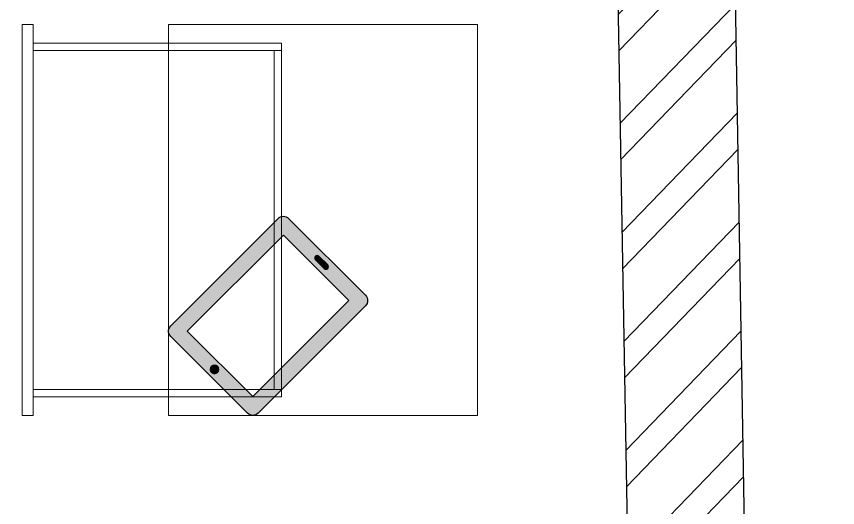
# Model space of a CAD drawing. Header units: feet. Extents: x 10328643 to 10345077, y -6275221 to -6263397.
# Drawn here: x 10343337 to 10344666, y -6265164 to -6264368 of the extents above; entities that cross this region are included whole.
import ezdxf

# ---------------------------------------------------------------- set-up
doc = ezdxf.new("R2010")
doc.units = ezdxf.units.FT
doc.header["$LTSCALE"] = 33
doc.header["$MEASUREMENT"] = 0
doc.layers.add('A-WALL', color=1, linetype='Continuous')
for name, color, linetype, lineweight in [('A-WALL HATCH', 251, 'Continuous', 0), ('LENS-FURNITURE', 13, 'Continuous', 9), ('LENS_DIMENSION', 193, 'Continuous', 0)]:
    doc.layers.add(name, color=color, linetype=linetype, lineweight=lineweight)

# ---------------------------------------------------------------- blocks, each defined once
blk = doc.blocks.new('A$Cfa4c734a')
at = {"layer": 'A-WALL HATCH'}
h = blk.add_hatch(dxfattribs=at)
h.set_pattern_fill('ANSI32', color=256, scale=333)
h.set_pattern_definition([(45, (-3677982.209785789, 5465809.630638593), (-88.29995930067012, 88.29995930067012), []), (45, (-3677923.343146354, 5465809.630638593), (-88.29995930067012, 88.29995930067012), [])])
h.paths.add_polyline_path([(-140.8002693178132, 1534.868559050374), (-140.8002693178132, 11504.88015948795), (-1337.123808131553, 11516.73587332852), (-1339.403024584055, 11286.74716670904), (-331.4525190526619, 11276.75825286563), (-326.7478757947683, 4255.226223836653), (-326.1336221406236, 4058.874749935232), (-317.1160403387621, 1535.060372652486)])
h.paths.add_polyline_path([(-4479.265048931353, 6212.593245977537), (-4479.265048931353, 11239.59324597753), (-4709.265048931352, 11239.59324597753), (-4709.265048931352, 6212.593245977537)])
h.paths.add_polyline_path([(-3159.313659571111, 11304.78270559478), (-3157.034443117678, 11534.77141221426), (-4149.265048931352, 11544.60453991312), (-4149.265048931352, 11314.59324597753)])
h.paths.add_polyline_path([(-4709.265048931352, 5790.847628092393), (-4709.265048931352, 6020.880699847825), (-8083.252623632551, 6078.099506177939), (-8083.252623632551, 5848.066434422508)])
h.paths.add_polyline_path([(-8598.25262363255, 5856.800220367499), (-8598.25262363255, 6086.83329212293), (-11735.25262363255, 6140.033071755432), (-11735.25262363255, 5910)])
h.paths.add_polyline_path([(-326.748817663566, 4255.527300314454), (-326.1337621833336, 4058.91951579431), (-326.0527735147625, 4058.919561185874), (-326.7397916074842, 4255.527255986817)])
h.paths.add_polyline_path([(-1857.462878000922, 1139.272289847024), (-1997.384313770099, 1147.6979537429), (-1999.727950536646, 917.6236868100241), (-370.2185042239725, 858.6751408837736), (-370.2185042239725, 1139.469099324196)])
at = {"layer": 'A-WALL'}
for p, q in [((-140.8002693178132, 11504.88015948795), (-140.8002693178132, 847.7685469025745)), ((-331.4525190526619, 11276.75825286563), (-326.7478757947683, 4255.226223836653))]:
    blk.add_line(p, q, dxfattribs=at)
blk = doc.blocks.new('TRIAL SET CABINET 633x500')
at = {"layer": 'LENS-FURNITURE'}
h = blk.add_hatch(color=9, dxfattribs=at)
h.dxf.hatch_style = 1
edge = h.paths.add_edge_path()
edge.add_line((-8.54246803093703, -981.9670201920668), (115.9083254579454, -857.5162267031847))
edge.add_arc((107.4230440836399, -849.030945328879), 12.00000000009463, 315, 405)
edge.add_line((115.9083254579454, -840.5456639545736), (-58.03994271345434, -666.5973957831737))
edge.add_arc((-66.52522408775982, -675.0826771574792), 12.00000000009463, 45.00000000000002, 135)
edge.add_line((-75.01050546206531, -666.5973957831737), (-199.4612989509478, -791.0481892720562))
edge.add_arc((-190.9760175766423, -799.5334706454303), 11.99999999943607, 135.0000000031442, 225.0000000031442)
edge.add_line((-199.4612989500165, -808.0187520197359), (-25.5130307786167, -981.967020191136))
edge.add_arc((-17.02774940431148, -973.4817388177615), 11.99999999943605, 224.9999999968574, 314.9999999968578)
h.paths.add_polyline_path([(-17.02774940524252, -955.0969625067663), (89.03826777357607, -849.0309453279477), (-66.52522408775982, -693.4674534666119), (-172.5912412665784, -799.5334706454305)], flags=16)
edge = h.paths.add_edge_path(flags=16)
edge.add_line((-138.2965623782947, -741.9042679787381), (-124.1544267544522, -727.7621323548956))
edge.add_arc((-121.3259996296837, -730.5905594796641), 4.000000000031514, 45.00000000000051, 134.9999999999996, ccw=False)
edge.add_arc((-121.3259996296838, -730.5905594796641), 4.000000000031584, -45.000000000000625, 44.999999999999375, ccw=False)
edge.add_line((-118.4975725049153, -733.4189866044327), (-132.6397081287578, -747.561122228275))
edge.add_arc((-135.4681352535263, -744.7326951035067), 4.000000000031524, 225.0000000000006, 314.99999999999966, ccw=False)
edge.add_arc((-135.4681352535261, -744.7326951035066), 4.000000000031665, 135.0000000000006, 225.0000000000006, ccw=False)
edge = h.paths.add_edge_path(flags=16)
edge.add_arc((44.84409394953398, -910.9027886827243), 7, 0, 360)
at = {"layer": 'LENS-FURNITURE', "lineweight": 0}
h = blk.add_hatch(dxfattribs=at)
h.set_pattern_fill('ANSI31', color=252, scale=10, angle=405)
h.set_pattern_definition([(90, (-3772352.875833935, -3684050.327587578), (-1.25, 2e-16), [])])
edge = h.paths.add_edge_path()
edge.add_line((-138.2965623782947, -741.9042679787381), (-124.1544267544522, -727.7621323548956))
edge.add_arc((-121.3259996296837, -730.5905594796641), 4.000000000031514, 45.00000000000051, 134.9999999999996, ccw=False)
edge.add_arc((-121.3259996296838, -730.5905594796641), 4.000000000031584, -45.000000000000625, 44.999999999999375, ccw=False)
edge.add_line((-118.4975725049153, -733.4189866044327), (-132.6397081287578, -747.561122228275))
edge.add_arc((-135.4681352535263, -744.7326951035067), 4.000000000031524, 225.0000000000006, 314.99999999999966, ccw=False)
edge.add_arc((-135.4681352535261, -744.7326951035066), 4.000000000031665, 135.0000000000006, 225.0000000000006, ccw=False)
edge = h.paths.add_edge_path()
edge.add_arc((44.84409394953398, -910.9027886827243), 7, 0, 360)
at = {"layer": 'LENS-FURNITURE'}
blk.add_lwpolyline([(119.4230440827086, -352.4817388160154), (119.4230440827086, -985.4817388160156), (-380.5769559172913, -985.4817388160156), (-380.5769559172913, -352.4817388160154)], close=True, dxfattribs=at)
at = {"layer": 'LENS-FURNITURE', "color": 146}
for points in [[(338.5359051078558, -352.4817388160154), (338.5359051078558, -985.4817388160156), (356.5359051078559, -985.4817388160156), (356.5359051078559, -352.4817388160154)], [(-63.4640948921442, -382.4817388160154), (-63.4640948921442, -394.4817388160154), (338.5359051078558, -394.4817388160154), (338.5359051078558, -382.4817388160154)], [(-63.4640948921442, -394.4817388160154), (-63.4640948921442, -943.4817388160153), (-51.4640948921442, -943.4817388160153), (-51.4640948921442, -394.4817388160154)], [(-63.4640948921442, -955.4817388160152), (-63.4640948921442, -943.4817388160153), (338.5359051078558, -943.4817388160153), (338.5359051078558, -955.4817388160152)]]:
    blk.add_lwpolyline(points, close=True, dxfattribs=at)
at = {"layer": 'LENS-FURNITURE', "color": 18, "lineweight": 30}
for points in [[(-8.54246803093703, -981.9670201920668), (115.9083254579454, -857.5162267031847, 0.4142135623730951), (115.9083254579454, -840.5456639545736), (-58.03994271345434, -666.5973957831737, 0.4142135623730951), (-75.01050546206531, -666.5973957831737), (-199.4612989509478, -791.0481892720562, 0.4142135623730951), (-199.4612989500165, -808.0187520197359), (-25.51303077861669, -981.967020191136, 0.4142135623730951)], [(-138.2965623782947, -741.9042679787381), (-124.1544267544522, -727.7621323548956, -0.4142135623730951), (-118.4975725049153, -727.7621323548956), (-118.4975725049153, -727.7621323548956, -0.4142135623730951), (-118.4975725049153, -733.4189866044327), (-132.6397081287578, -747.561122228275, -0.4142135623730951), (-138.2965623782947, -747.561122228275), (-138.2965623782947, -747.561122228275, -0.4142135623730951)]]:
    blk.add_lwpolyline(points, format="xyb", close=True, dxfattribs=at)
blk.add_lwpolyline([(-17.02774940524252, -955.0969625067663), (89.03826777357607, -849.0309453279477), (-66.52522408775982, -693.4674534666119), (-172.5912412665784, -799.5334706454305)], close=True, dxfattribs=at)
blk.add_circle((44.84409394953398, -910.9027886827243), 7, dxfattribs=at)

msp = doc.modelspace()

# ---------------------------------------------------------------- block references
at = {"layer": 'LENS-FURNITURE', "xscale": -1}
msp.add_blockref('TRIAL SET CABINET 633x500', (10343702.59805535, -6264028.908492871), dxfattribs=at)
at = {"layer": 'LENS_DIMENSION', "rotation": 0.9715749696619951}
msp.add_blockref('A$Cfa4c734a', (10344821.50003543, -6274950.235489403), dxfattribs=at)

doc.saveas('drawing.dxf')
